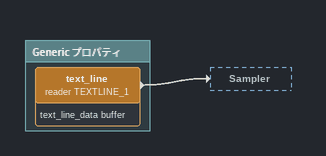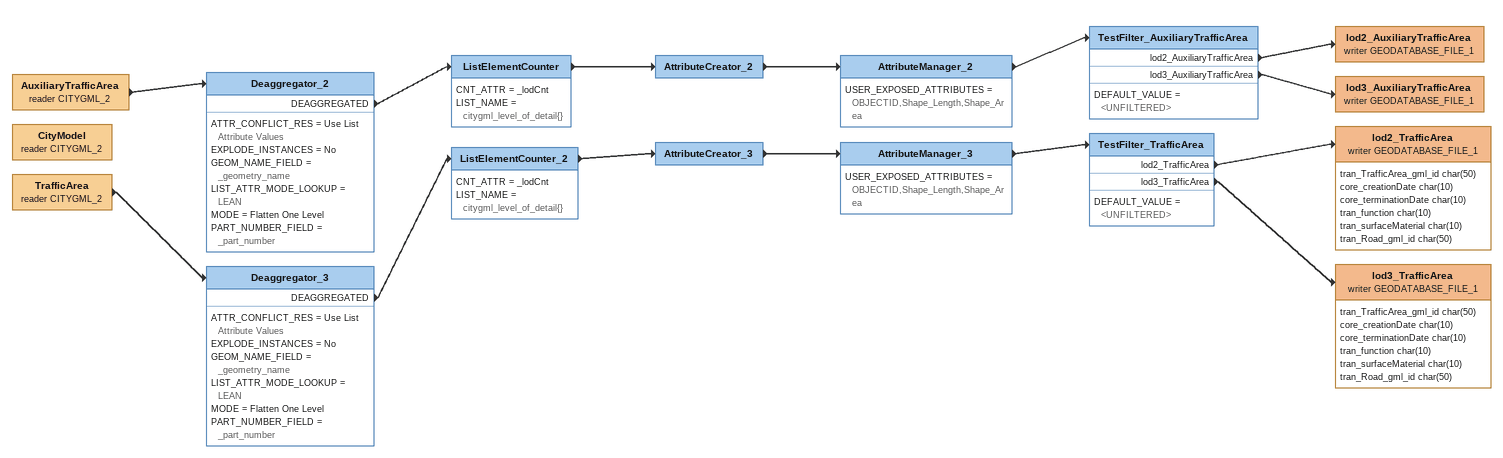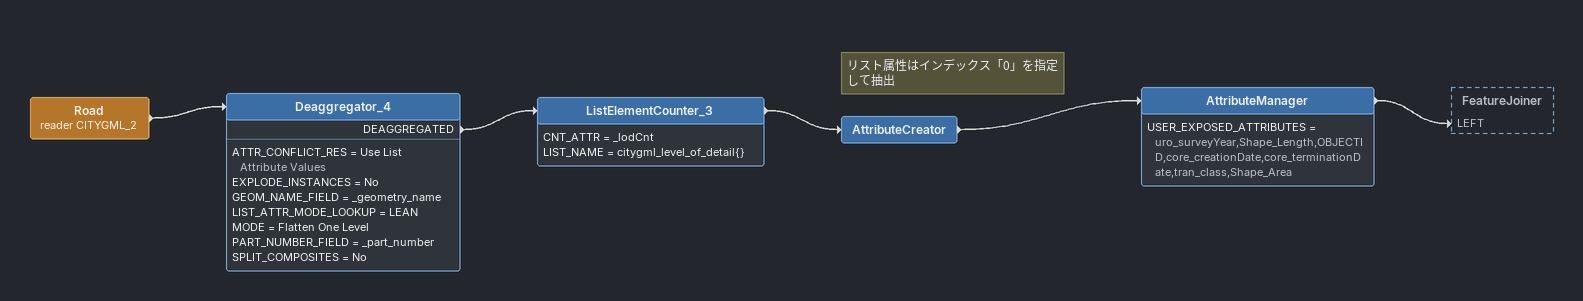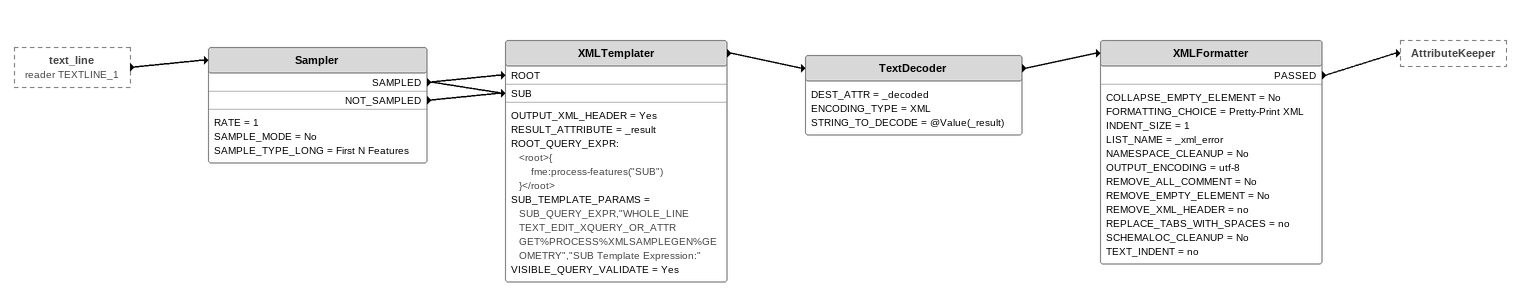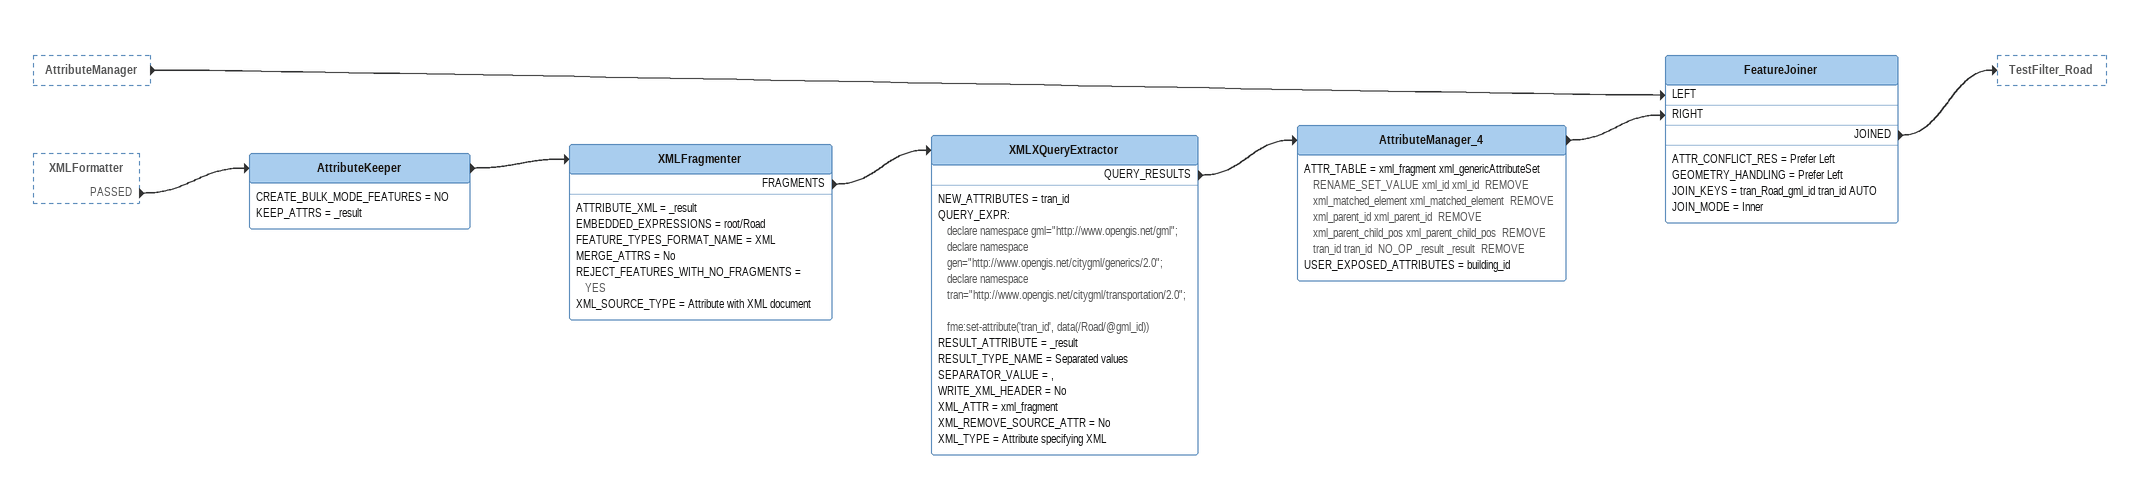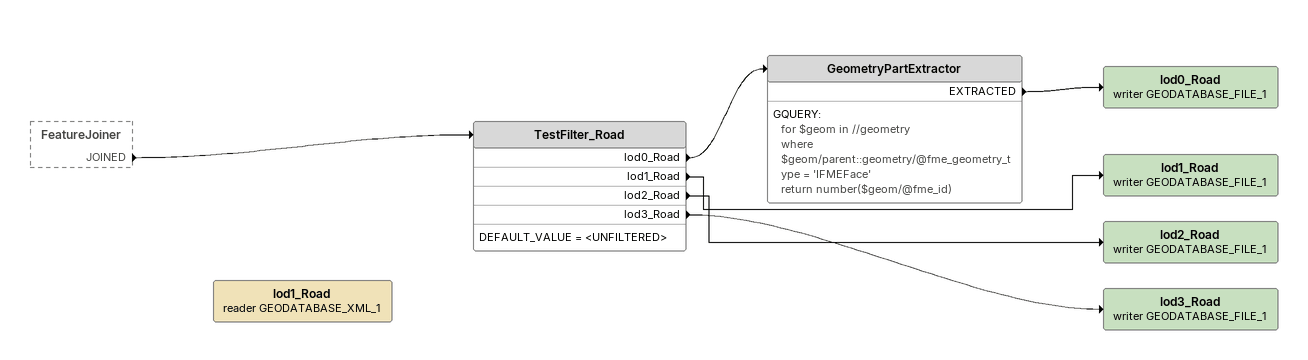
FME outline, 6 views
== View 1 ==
Bookmark: Generic プロパティ
text_line (reader TEXTLINE_1)
    attributes: text_line_data buffer
    -> Sampler

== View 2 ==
AuxiliaryTrafficArea (reader CITYGML_2)
    -> Deaggregator_2
Deaggregator_2
    ATTR_CONFLICT_RES = Use List Attribute Values
    EXPLODE_INSTANCES = No
    GEOM_NAME_FIELD = _geometry_name
    LIST_ATTR_MODE_LOOKUP = LEAN
    MODE = Flatten One Level
    PART_NUMBER_FIELD = _part_number
    DEAGGREGATED -> ListElementCounter
ListElementCounter
    CNT_ATTR = _lodCnt
    LIST_NAME = citygml_level_of_detail{}
    -> AttributeCreator_2
AttributeCreator_2
    -> AttributeManager_2
AttributeManager_2
    USER_EXPOSED_ATTRIBUTES = OBJECTID,Shape_Length,Shape_Area
    -> TestFilter_AuxiliaryTrafficArea
TestFilter_AuxiliaryTrafficArea
    DEFAULT_VALUE = <UNFILTERED>
    lod2_AuxiliaryTrafficArea -> lod2_AuxiliaryTrafficArea (writer GEODATABASE_FILE_1)
    lod3_AuxiliaryTrafficArea -> lod3_AuxiliaryTrafficArea (writer GEODATABASE_FILE_1)
lod2_AuxiliaryTrafficArea (writer GEODATABASE_FILE_1)
lod3_AuxiliaryTrafficArea (writer GEODATABASE_FILE_1)
CityModel (reader CITYGML_2)
TrafficArea (reader CITYGML_2)
    -> Deaggregator_3
Deaggregator_3
    ATTR_CONFLICT_RES = Use List Attribute Values
    EXPLODE_INSTANCES = No
    GEOM_NAME_FIELD = _geometry_name
    LIST_ATTR_MODE_LOOKUP = LEAN
    MODE = Flatten One Level
    PART_NUMBER_FIELD = _part_number
    DEAGGREGATED -> ListElementCounter_2
ListElementCounter_2
    CNT_ATTR = _lodCnt
    LIST_NAME = citygml_level_of_detail{}
    -> AttributeCreator_3
AttributeCreator_3
    -> AttributeManager_3
AttributeManager_3
    USER_EXPOSED_ATTRIBUTES = OBJECTID,Shape_Length,Shape_Area
    -> TestFilter_TrafficArea
TestFilter_TrafficArea
    DEFAULT_VALUE = <UNFILTERED>
    lod2_TrafficArea -> lod2_TrafficArea (writer GEODATABASE_FILE_1)
    lod3_TrafficArea -> lod3_TrafficArea (writer GEODATABASE_FILE_1)
lod2_TrafficArea (writer GEODATABASE_FILE_1)
    attributes: tran_TrafficArea_gml_id char(50), core_creationDate char(10), core_terminationDate char(10), tran_function char(10), tran_surfaceMaterial char(10), tran_Road_gml_id char(50)
lod3_TrafficArea (writer GEODATABASE_FILE_1)
    attributes: tran_TrafficArea_gml_id char(50), core_creationDate char(10), core_terminationDate char(10), tran_function char(10), tran_surfaceMaterial char(10), tran_Road_gml_id char(50)

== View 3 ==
Road (reader CITYGML_2)
    -> Deaggregator_4
Deaggregator_4
    ATTR_CONFLICT_RES = Use List Attribute Values
    EXPLODE_INSTANCES = No
    GEOM_NAME_FIELD = _geometry_name
    LIST_ATTR_MODE_LOOKUP = LEAN
    MODE = Flatten One Level
    PART_NUMBER_FIELD = _part_number
    SPLIT_COMPOSITES = No
    DEAGGREGATED -> ListElementCounter_3
ListElementCounter_3
    CNT_ATTR = _lodCnt
    LIST_NAME = citygml_level_of_detail{}
    -> AttributeCreator
Note: リスト属性はインデックス「0」を指定して抽出
AttributeCreator
    -> AttributeManager
AttributeManager
    USER_EXPOSED_ATTRIBUTES = uro_surveyYear,Shape_Length,OBJECTID,core_creationDate,core_terminationDate,tran_class,Shape_Area
    -> FeatureJoiner [LEFT]

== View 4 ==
text_line (reader TEXTLINE_1) [outside]
    -> Sampler
Sampler
    RATE = 1
    SAMPLE_MODE = No
    SAMPLE_TYPE_LONG = First N Features
    SAMPLED -> XMLTemplater [ROOT]
    SAMPLED -> XMLTemplater [SUB]
    NOT_SAMPLED -> XMLTemplater [SUB]
XMLTemplater
    OUTPUT_XML_HEADER = Yes
    RESULT_ATTRIBUTE = _result
    ROOT_QUERY_EXPR:
      <root>{
          fme:process-features("SUB")
      }</root>
    SUB_TEMPLATE_PARAMS = SUB_QUERY_EXPR,"WHOLE_LINE TEXT_EDIT_XQUERY_OR_ATTR GET%PROCESS%XMLSAMPLEGEN%GEOMETRY","SUB Template Expression:"
    VISIBLE_QUERY_VALIDATE = Yes
    -> TextDecoder
TextDecoder
    DEST_ATTR = _decoded
    ENCODING_TYPE = XML
    STRING_TO_DECODE = @Value(_result)
    -> XMLFormatter
XMLFormatter
    COLLAPSE_EMPTY_ELEMENT = No
    FORMATTING_CHOICE = Pretty-Print XML
    INDENT_SIZE = 1
    LIST_NAME = _xml_error
    NAMESPACE_CLEANUP = No
    OUTPUT_ENCODING = utf-8
    REMOVE_ALL_COMMENT = No
    REMOVE_EMPTY_ELEMENT = No
    REMOVE_XML_HEADER = no
    REPLACE_TABS_WITH_SPACES = no
    SCHEMALOC_CLEANUP = No
    TEXT_INDENT = no
    PASSED -> AttributeKeeper

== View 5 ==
AttributeManager [outside]
    -> FeatureJoiner [LEFT]
XMLFormatter [outside]
    PASSED -> AttributeKeeper
AttributeKeeper
    CREATE_BULK_MODE_FEATURES = NO
    KEEP_ATTRS = _result
    -> XMLFragmenter
XMLFragmenter
    ATTRIBUTE_XML = _result
    EMBEDDED_EXPRESSIONS = root/Road
    FEATURE_TYPES_FORMAT_NAME = XML
    MERGE_ATTRS = No
    REJECT_FEATURES_WITH_NO_FRAGMENTS = YES
    XML_SOURCE_TYPE = Attribute with XML document
    FRAGMENTS -> XMLXQueryExtractor
XMLXQueryExtractor
    NEW_ATTRIBUTES = tran_id
    QUERY_EXPR:
      declare namespace gml="http://www.opengis.net/gml";
      declare namespace gen="http://www.opengis.net/citygml/generics/2.0";
      declare namespace tran="http://www.opengis.net/citygml/transportation/2.0";

      fme:set-attribute('tran_id', data(/Road/@gml_id))
    RESULT_ATTRIBUTE = _result
    RESULT_TYPE_NAME = Separated values
    SEPARATOR_VALUE = ,
    WRITE_XML_HEADER = No
    XML_ATTR = xml_fragment
    XML_REMOVE_SOURCE_ATTR = No
    XML_TYPE = Attribute specifying XML
    QUERY_RESULTS -> AttributeManager_4
AttributeManager_4
    ATTR_TABLE = xml_fragment xml_genericAttributeSet  RENAME_SET_VALUE xml_id xml_id  REMOVE xml_matched_element xml_matched_element  REMOVE xml_parent_id xml_parent_id  REMOVE xml_parent_child_pos xml_parent_child_pos  REMOVE tran_id tran_id  NO_OP _result _result  REMOVE
    USER_EXPOSED_ATTRIBUTES = building_id
    -> FeatureJoiner [RIGHT]
FeatureJoiner
    ATTR_CONFLICT_RES = Prefer Left
    GEOMETRY_HANDLING = Prefer Left
    JOIN_KEYS = tran_Road_gml_id tran_id AUTO
    JOIN_MODE = Inner
    JOINED -> TestFilter_Road

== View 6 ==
FeatureJoiner [outside]
    JOINED -> TestFilter_Road
TestFilter_Road
    DEFAULT_VALUE = <UNFILTERED>
    lod0_Road -> GeometryPartExtractor
    lod1_Road -> lod1_Road (writer GEODATABASE_FILE_1)
    lod2_Road -> lod2_Road (writer GEODATABASE_FILE_1)
    lod3_Road -> lod3_Road (writer GEODATABASE_FILE_1)
GeometryPartExtractor
    GQUERY:
      for $geom in //geometry
      where $geom/parent::geometry/@fme_geometry_type = 'IFMEFace'
      return number($geom/@fme_id)
    EXTRACTED -> lod0_Road (writer GEODATABASE_FILE_1)
lod0_Road (writer GEODATABASE_FILE_1)
lod1_Road (writer GEODATABASE_FILE_1)
lod2_Road (writer GEODATABASE_FILE_1)
lod3_Road (writer GEODATABASE_FILE_1)
lod1_Road (reader GEODATABASE_XML_1)
